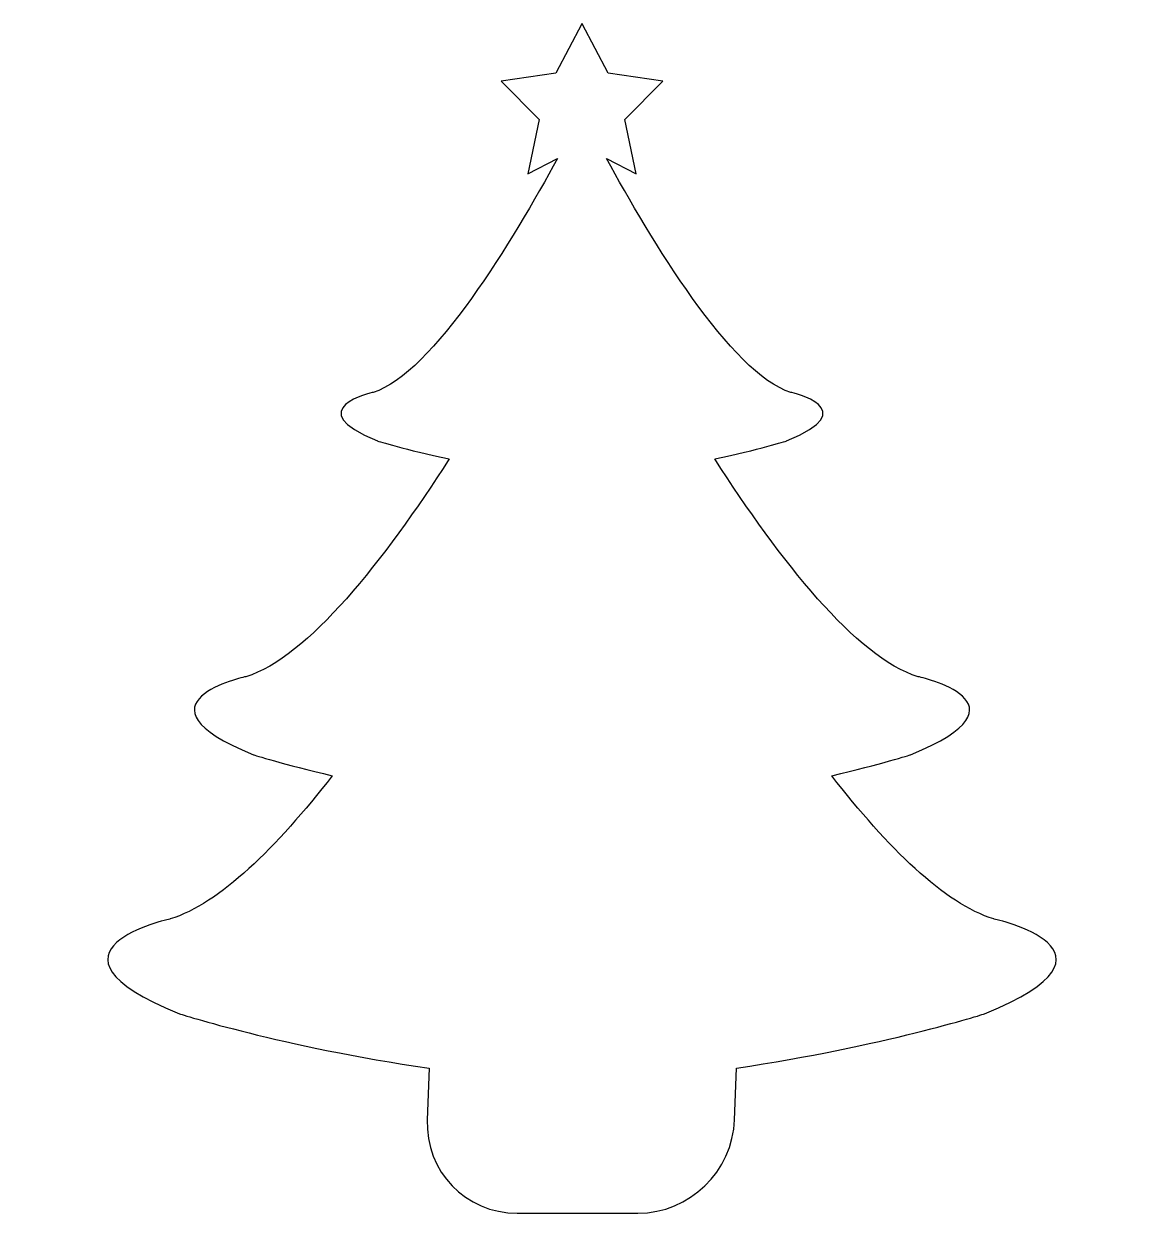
# Model space of a CAD drawing. Extents: x -25 to 311, y 0 to 359.
import ezdxf

# ---------------------------------------------------------------- set-up
doc = ezdxf.new("R2010")
doc.units = 0
doc.layers.add('Layer_1', color=7, linetype='CONTINUOUS')

msp = doc.modelspace()

# ---------------------------------------------------------------- linework, layer by layer
at = {"layer": 'Layer_1', "color": 7}
for points in [[(150.395111, 317.998578), (159.344043, 313.372571), (155.960058, 329.750988), (167.400708, 341.341015), (150.907263, 343.73104), (143.025311, 358.607358), (142.999661, 358.547358), (142.969961, 358.607358), (135.092344, 343.73104), (118.594556, 341.341015), (130.039541, 329.750988), (126.655556, 313.372571), (135.600154, 317.998578)], [(96.903597, 43.680667), (96.340429, 28.173172)], [(189.00298, 28.173172), (189.55747, 43.749359)], [(123.468304, 0), (159.830846, 0)]]:
    msp.add_lwpolyline(points, dxfattribs=at)
msp.add_lwpolyline([(267.159984, 88.710396)], close=True, dxfattribs=at)
for points in [[(135.600154, 317.998578), (122.563039, 294.041291), (98.008249, 252.955039), (79.978684, 247.466787)], [(206.012575, 247.466787), (187.987015, 252.954709), (163.423893, 294.041291), (150.395111, 317.998578)], [(79.978684, 247.466787), (79.978684, 247.466787), (57.36146, 242.584699), (81.374089, 232.838209)], [(204.621175, 232.838209), (228.633805, 242.584699), (206.012575, 247.466787), (206.012575, 247.466787)], [(81.374089, 232.838209), (81.374089, 232.838209), (89.789532, 230.166432), (102.984356, 227.426974)], [(183.006573, 227.426974), (196.210068, 230.166432), (204.621175, 232.838209), (204.621175, 232.838209)], [(102.984356, 227.426974), (83.354329, 196.897445), (60.293307, 167.443903), (41.644565, 161.759923)], [(244.355035, 161.759923), (225.697952, 167.44424), (202.6456, 196.897782), (183.006573, 227.426974)], [(41.644565, 161.759923), (41.644565, 161.759923), (5.23934, 153.916648), (43.919225, 138.221098)], [(242.080705, 138.221098), (280.756262, 153.916648), (244.355035, 161.759923), (244.355035, 161.759923)], [(43.919225, 138.221098), (43.919225, 138.221098), (52.914837, 135.370603), (67.706127, 131.905266)], [(218.29381, 131.905266), (233.084762, 135.370603), (242.080705, 138.221098), (242.080705, 138.221098)], [(67.706127, 131.905266), (50.900915, 110.286321), (33.703265, 93.259386), (18.835618, 88.710396)], [(267.159984, 88.710396), (252.296672, 93.259386), (235.090682, 110.286321), (218.29381, 131.905266)], [(18.835618, 88.710396), (18.835618, 88.710396), (-25.323857, 79.194306), (21.58808, 60.127439)], [(264.407852, 60.127439), (311.319459, 79.194306), (267.159984, 88.710396), (267.159984, 88.710396)], [(21.58808, 60.127439), (21.58808, 60.127439), (52.595075, 50.193224), (96.903597, 43.680667)], [(189.55747, 43.749359), (233.622925, 50.269912), (264.407852, 60.127439), (264.407852, 60.127439)], [(96.340429, 28.173172), (95.777269, 12.614325), (107.934799, 0), (123.468304, 0)], [(159.830846, 0), (175.364358, 0), (188.439813, 12.614325), (189.00298, 28.173172)]]:
    msp.add_open_spline(points, degree=3, dxfattribs=at)

doc.saveas('drawing.dxf')
